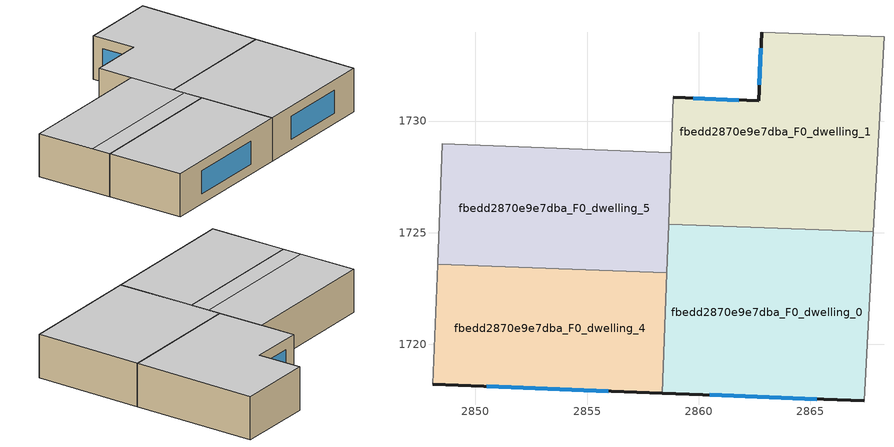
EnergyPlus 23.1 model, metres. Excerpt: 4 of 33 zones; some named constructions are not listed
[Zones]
fbedd2870e9e7dba_F0_dwelling_0
 floor ground (EU_floor_Construction): 2867.83,1725.03 2867.42,1717.47 2858.36,1717.82 2858.65,1725.39 z0
 wall outside (EU_wall_Construction): 2858.36,1717.82 2867.42,1717.47 z0:3
 wall to fbedd2870e9e7dba_F0_dwelling_1 (EU_wall_Construction): 2867.83,1725.03 2858.65,1725.39 z0:3
 wall adiabatic (EU_wall_Construction): 2867.42,1717.47 2867.83,1725.03 z0:3
 wall to fbedd2870e9e7dba_F0_dwelling_4 (EU_wall_Construction): 2858.56,1723.2 2858.36,1717.82 z0:3
 wall to fbedd2870e9e7dba_F0_dwelling_5 (EU_wall_Construction): 2858.65,1725.39 2858.56,1723.2 z0:3
 window (EU_Window_Construction): 2860.48,1717.73 2865.29,1717.55 z0.7:2.3
 ceiling to fbedd2870e9e7dba_F1_dwelling_0 (EU_floor_Construction): 2867.42,1717.47 2867.83,1725.03 2858.65,1725.39 2858.36,1717.82 z3
fbedd2870e9e7dba_F0_dwelling_1
 floor ground (EU_floor_Construction): 2868.3,1733.77 2867.83,1725.03 2858.65,1725.39 2858.86,1731.05 2862.69,1730.9 2862.81,1733.98 z0
 wall outside (EU_wall_Construction): 2862.81,1733.98 2862.69,1730.9 2858.86,1731.05 z0:3
 wall to fbedd2870e9e7dba_F0_dwelling_2 (EU_wall_Construction): 2868.3,1733.77 2862.81,1733.98 z0:3
 wall adiabatic (EU_wall_Construction): 2867.83,1725.03 2868.3,1733.77 z0:3
 wall to fbedd2870e9e7dba_F0_dwelling_5 (EU_wall_Construction): 2858.77,1728.59 2858.65,1725.39 z0:3
 wall to fbedd2870e9e7dba_F0_dwelling_6 (EU_wall_Construction): 2858.86,1731.05 2858.77,1728.59 z0:3
 window (EU_Window_Construction): 2861.79,1730.94 2859.76,1731.02 / 2862.78,1733.26 2862.72,1731.63 z0.7:2.3
 ceiling to fbedd2870e9e7dba_F1_dwelling_1 (EU_floor_Construction): 2867.83,1725.03 2868.3,1733.77 2862.81,1733.98 2862.69,1730.9 2858.86,1731.05 2858.65,1725.39 z3
fbedd2870e9e7dba_F0_dwelling_4
 floor ground (EU_floor_Construction): 2858.56,1723.2 2858.36,1717.82 2848.1,1718.21 2848.31,1723.6 z0
 wall outside (EU_wall_Construction): 2848.1,1718.21 2858.36,1717.82 z0:3
 wall to fbedd2870e9e7dba_F0_dwelling_5 (EU_wall_Construction): 2858.56,1723.2 2848.31,1723.6 z0:3
 wall adiabatic (EU_wall_Construction): 2848.31,1723.6 2848.1,1718.21 z0:3
 window (EU_Window_Construction): 2850.51,1718.12 2855.95,1717.91 z0.7:2.3
 ceiling to fbedd2870e9e7dba_F1_dwelling_4 (EU_floor_Construction): 2858.36,1717.82 2858.56,1723.2 2848.31,1723.6 2848.1,1718.21 z3
fbedd2870e9e7dba_F0_dwelling_5
 floor ground (EU_floor_Construction): 2858.77,1728.59 2858.56,1723.2 2848.31,1723.6 2848.51,1728.98 z0
 wall to fbedd2870e9e7dba_F0_dwelling_6 (EU_wall_Construction): 2858.77,1728.59 2848.51,1728.98 z0:3
 wall adiabatic (EU_wall_Construction): 2848.51,1728.98 2848.31,1723.6 z0:3
 ceiling to fbedd2870e9e7dba_F1_dwelling_5 (EU_floor_Construction): 2858.61,1724.55 2858.77,1728.59 2848.51,1728.98 2848.36,1724.94 z3
 ceiling to fbedd2870e9e7dba_F1_dwelling_4 (EU_floor_Construction): 2858.56,1723.2 2858.61,1724.55 2848.36,1724.94 2848.31,1723.6 z3
[HVACTEMPLATE:THERMOSTAT] Constant Heating Setpoint=20; Constant Cooling Setpoint=50
EU_HeatOnly_fbedd2870e9e7dba_F0_dwelling_0; EU_HeatOnly_fbedd2870e9e7dba_F0_dwelling_1; EU_HeatOnly_fbedd2870e9e7dba_F0_dwelling_2; EU_HeatOnly_fbedd2870e9e7dba_F0_dwelling_3; EU_HeatOnly_fbedd2870e9e7dba_F0_dwelling_4; EU_HeatOnly_fbedd2870e9e7dba_F0_dwelling_5; EU_HeatOnly_fbedd2870e9e7dba_F0_dwelling_6; EU_HeatOnly_fbedd2870e9e7dba_F0_dwelling_7; EU_HeatOnly_fbedd2870e9e7dba_F0_dwelling_8; EU_HeatOnly_fbedd2870e9e7dba_F1_dwelling_0; EU_HeatOnly_fbedd2870e9e7dba_F1_dwelling_1; EU_HeatOnly_fbedd2870e9e7dba_F1_dwelling_2; EU_HeatOnly_fbedd2870e9e7dba_F1_dwelling_3; EU_HeatOnly_fbedd2870e9e7dba_F1_dwelling_4; EU_HeatOnly_fbedd2870e9e7dba_F1_dwelling_5; EU_HeatOnly_fbedd2870e9e7dba_F1_dwelling_6; EU_HeatOnly_fbedd2870e9e7dba_F1_dwelling_7; EU_HeatOnly_fbedd2870e9e7dba_F2_dwelling_0; EU_HeatOnly_fbedd2870e9e7dba_F2_dwelling_1; EU_HeatOnly_fbedd2870e9e7dba_F2_dwelling_2; EU_HeatOnly_fbedd2870e9e7dba_F2_dwelling_3; EU_HeatOnly_fbedd2870e9e7dba_F2_dwelling_4; EU_HeatOnly_fbedd2870e9e7dba_F2_dwelling_5; EU_HeatOnly_fbedd2870e9e7dba_F2_dwelling_6; EU_HeatOnly_fbedd2870e9e7dba_F2_dwelling_7; EU_HeatOnly_fbedd2870e9e7dba_F3_dwelling_0; EU_HeatOnly_fbedd2870e9e7dba_F3_dwelling_1; EU_HeatOnly_fbedd2870e9e7dba_F3_dwelling_2; EU_HeatOnly_fbedd2870e9e7dba_F3_dwelling_3; EU_HeatOnly_fbedd2870e9e7dba_F3_dwelling_4; EU_HeatOnly_fbedd2870e9e7dba_F3_dwelling_5; EU_HeatOnly_fbedd2870e9e7dba_F3_dwelling_6; EU_HeatOnly_fbedd2870e9e7dba_F3_dwelling_7
[SCHEDULE:CONSTANT]
Name | Hourly Value
EU_AlwaysOn | 1
EU_CoolingOff | 0
[SCHEDULE:FILE] Column Number=1; Rows to Skip at Top=0; Number of Hours of Data=8760; Column Separator=Comma; Interpolate to Timestep=No; Minutes per Item=60; Adjust Schedule for Daylight Savings=Yes
Name | File
EU_Step8_GainSchedule_fbedd2870e9e7dba_F2_dwelling_1_f000 | ../../schedules/fbedd2870e9e7dba/fbedd2870e9e7dba_F2_dwelling_1_f000_gain.csv
EU_Step8_GainSchedule_fbedd2870e9e7dba_F2_dwelling_2_f000 | ../../schedules/fbedd2870e9e7dba/fbedd2870e9e7dba_F2_dwelling_2_f000_gain.csv
EU_Step8_GainSchedule_fbedd2870e9e7dba_F2_dwelling_3_f000 | ../../schedules/fbedd2870e9e7dba/fbedd2870e9e7dba_F2_dwelling_3_f000_gain.csv
EU_Step8_GainSchedule_fbedd2870e9e7dba_F2_dwelling_4_f000 | ../../schedules/fbedd2870e9e7dba/fbedd2870e9e7dba_F2_dwelling_4_f000_gain.csv
EU_Step8_GainSchedule_fbedd2870e9e7dba_F2_dwelling_5_f000 | ../../schedules/fbedd2870e9e7dba/fbedd2870e9e7dba_F2_dwelling_5_f000_gain.csv
EU_Step8_GainSchedule_fbedd2870e9e7dba_F2_dwelling_6_f000 | ../../schedules/fbedd2870e9e7dba/fbedd2870e9e7dba_F2_dwelling_6_f000_gain.csv
EU_Step8_GainSchedule_fbedd2870e9e7dba_F2_dwelling_7_f000 | ../../schedules/fbedd2870e9e7dba/fbedd2870e9e7dba_F2_dwelling_7_f000_gain.csv
EU_Step8_GainSchedule_fbedd2870e9e7dba_F3_dwelling_0_f000 | ../../schedules/fbedd2870e9e7dba/fbedd2870e9e7dba_F3_dwelling_0_f000_gain.csv
EU_Step8_GainSchedule_fbedd2870e9e7dba_F3_dwelling_1_f000 | ../../schedules/fbedd2870e9e7dba/fbedd2870e9e7dba_F3_dwelling_1_f000_gain.csv
EU_Step8_GainSchedule_fbedd2870e9e7dba_F3_dwelling_2_f000 | ../../schedules/fbedd2870e9e7dba/fbedd2870e9e7dba_F3_dwelling_2_f000_gain.csv
EU_Step8_GainSchedule_fbedd2870e9e7dba_F3_dwelling_3_f000 | ../../schedules/fbedd2870e9e7dba/fbedd2870e9e7dba_F3_dwelling_3_f000_gain.csv
EU_Step8_GainSchedule_fbedd2870e9e7dba_F3_dwelling_4_f000 | ../../schedules/fbedd2870e9e7dba/fbedd2870e9e7dba_F3_dwelling_4_f000_gain.csv
EU_Step8_GainSchedule_fbedd2870e9e7dba_F3_dwelling_5_f000 | ../../schedules/fbedd2870e9e7dba/fbedd2870e9e7dba_F3_dwelling_5_f000_gain.csv
EU_Step8_GainSchedule_fbedd2870e9e7dba_F3_dwelling_6_f000 | ../../schedules/fbedd2870e9e7dba/fbedd2870e9e7dba_F3_dwelling_6_f000_gain.csv
EU_Step8_GainSchedule_fbedd2870e9e7dba_F3_dwelling_7_f000 | ../../schedules/fbedd2870e9e7dba/fbedd2870e9e7dba_F3_dwelling_7_f000_gain.csv
